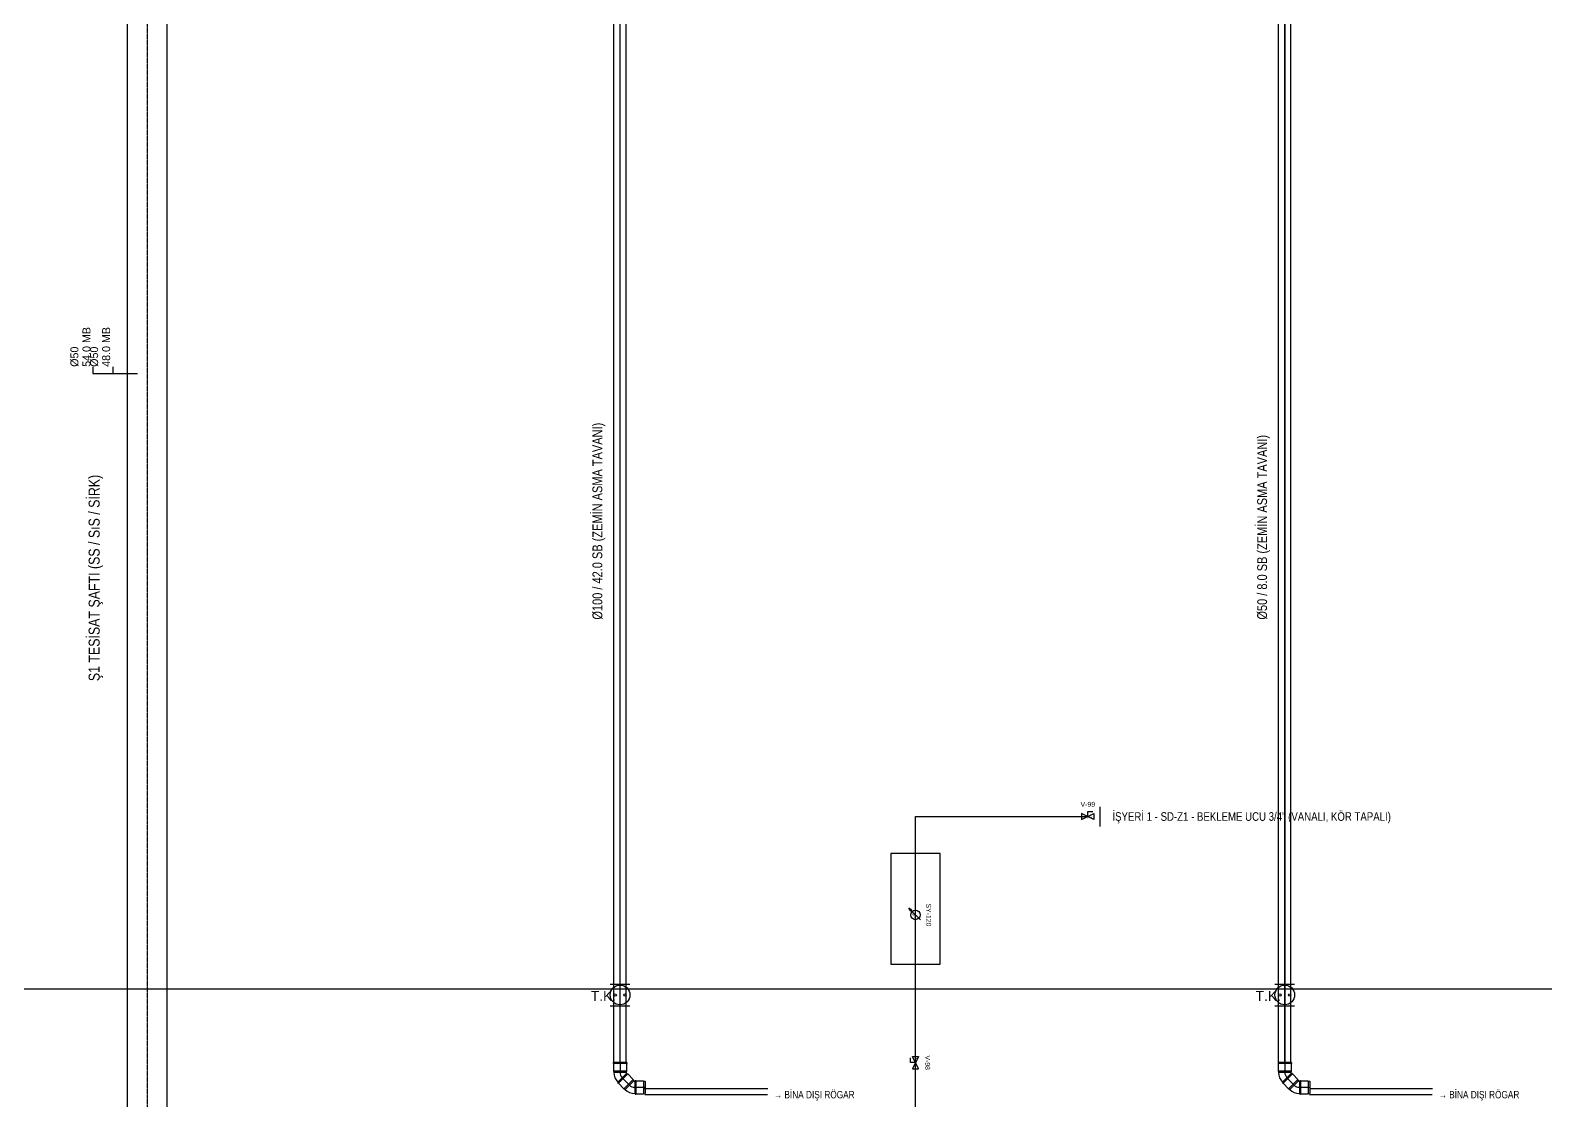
# Model space of a CAD drawing. Header units: centimetres. Extents: x 247996 to 314900, y -468471 to -440326.
# Drawn here: x 261881 to 263112, y -445941 to -445071 of the extents above; entities that cross this region are included whole.
import ezdxf
from ezdxf.enums import TextEntityAlignment as Align

# ---------------------------------------------------------------- set-up
doc = ezdxf.new("R2010")
doc.units = ezdxf.units.CM
doc.linetypes.add('0', pattern=[500, 500])
doc.linetypes.add('BASMA HATTI', pattern=[0.375, 0.25, -0.125])
for name, color, linetype in [('SCOTT-MTY-PISSU-BORU', 6, 'PIS'), ('SCOTT-MTY-PVC', 43, 'CONTINUOUS'), ('SCOTT-MTY-ROGAR', 5, 'CONTINUOUS'), ('SCOTT-MTY-SAYAC', 3, 'Continuous'), ('SCOTT-MTY-SEMA', 8, 'Continuous'), ('SCOTT-MTY-SIRKULASYON-BORU', 31, 'Continuous'), ('SCOTT-MTY-TES-SAFT', 8, 'Continuous'), ('SCOTT-MTY-TES-YAZI', 7, 'Continuous'), ('SCOTT-MTY-VANA', 1, 'Continuous'), ('SCOTT-MTY-YUK-BIRIMI', 7, 'CONTINUOUS')]:
    doc.layers.add(name, color=color, linetype=linetype)
for name, color, linetype, lineweight in [('SCOTT-MTY-PISSU-CAP', 211, 'CONTINUOUS', 30), ('SCOTT-MTY-SICAKSU-BORU', 1, 'BASMA HATTI', 30), ('SCOTT-MTY-SOGUKSU-BORU', 5, '0', 30), ('SCOTT-MTY-TEMIZSU-CAP', 101, 'CONTINUOUS', 30)]:
    doc.layers.add(name, color=color, linetype=linetype, lineweight=lineweight)
doc.styles.add('MH2_Mekanik-Master-L04$0$Standard', font='arial.ttf')
doc.styles.add('MTY_CAP', font='wturkce.SHX', dxfattribs={"width": 0.65})
doc.styles.add('MTYCAPLT', font='arial.ttf')
doc.styles.add('ROTAS', font='arial.ttf')
doc.linetypes.add('PIS', pattern='A,2.5,-0.09,[")",Standard,S=0.1,R=0,X=0,Y=-0.05],-0.035', length=2.625)
doc.linetypes.add('PİS SU', pattern='A,6,-0.4,[")",MH2_Mekanik-Master-L04$0$Standard,S=1,R=0,X=-0.1,Y=-0.375],-0.2', length=6.6)

# ---------------------------------------------------------------- blocks, each defined once
blk = doc.blocks.new('MTY-TEMIZ SU CAP MB')
at = {"layer": 'SCOTT-MTY-TEMIZSU-CAP'}
for p, q in [((0.83, 3.1), (0, 3.1)), ((0, 3.1), (0, 0))]:
    blk.add_line(p, q, dxfattribs=at)
at = {"layer": 'SCOTT-MTY-TEMIZSU-CAP', "style": 'MTY_CAP', "width": 0.65}
for tag, p in [('SOCP', (0.83, 5.42)), ('SCCP', (0.83, 2.42))]:
    blk.add_attdef(tag, text='', height=1, dxfattribs=at).set_placement(p, align=Align.MIDDLE_LEFT)
at = {"layer": 'SCOTT-MTY-YUK-BIRIMI', "color": 101, "style": 'MTY_CAP', "width": 0.65}
for tag, p in [('SO', (0.83, 3.92)), ('SC', (0.83, 0.92))]:
    blk.add_attdef(tag, text='', height=1, dxfattribs=at).set_placement(p, align=Align.MIDDLE_LEFT)
blk = doc.blocks.new('MTY-TEMIZLEME KAPAGI KOLON')
at = {"layer": 'SCOTT-MTY-VANA', "color": 1, "ltscale": 75}
for p, q in [((-10, 11), (10, 11)), ((-10, -11), (10, -11))]:
    blk.add_line(p, q, dxfattribs=at)
for centre, radius in [((0, 0), 10), ((-5, 0), 1.25), ((5, 0), 1.25)]:
    blk.add_circle(centre, radius, dxfattribs=at)
at = {"layer": 'SCOTT-MTY-VANA', "color": 1, "ltscale": 75, "style": 'MTYCAPLT'}
blk.add_attdef('TK', (-29.6, -6), '', height=10, dxfattribs=at)
blk = doc.blocks.new('PVC DIRSEK')
at = {"layer": 'SCOTT-MTY-PISSU-BORU', "linetype": 'PİS SU', "ltscale": 5}
for p, q in [((0, 0), (0, -8)), ((2, -12.6), (7.6, -18.2)), ((11.9, -20), (20.3, -20))]:
    blk.add_line(p, q, dxfattribs=at)
for centre, start, end in [((6, -8), 180, 225), ((11.9, -14), 225, 270)]:
    blk.add_arc(centre, 6, start, end, dxfattribs=at)
at = {"layer": 'SCOTT-MTY-PVC', "color": 43}
for p, q in [((-5.5, 0), (-5.5, -0.6)), ((5.5, 0), (-5.5, 0)), ((5.5, -0.6), (-5.5, -0.6)), ((-5.3, -0.6), (-5.3, -6.9)), ((5.3, -6.9), (-5.3, -6.9)), ((-5.3, -6.9), (-5, -8)), ((5, -8), (-5, -8)), ((5.3, -8.7), (-1.8, -15.8)), ((5.6, -9), (-1.6, -16.1)), ((6.3, -9.1), (-1.3, -16.7)), ((6.2, -9.2), (-1.3, -16.7)), ((5.3, -6.9), (5, -8)), ((5.3, -0.6), (5.3, -6.9)), ((5.3, -8.7), (5.6, -9)), ((5.5, 0), (5.5, -0.6)), ((5.9, -8.7), (5.5, -9)), ((5.9, -8.7), (5.6, -9)), ((5.9, -8.7), (6.3, -9.1)), ((5.9, -8.7), (6.3, -9.1)), ((6.3, -9.1), (6.2, -9.2)), ((6.2, -9.2), (10.6, -13.7)), ((-1.5, -16.1), (-1.9, -16.5)), ((-1.6, -16.1), (-1.9, -16.5)), ((-1.9, -16.5), (-1.5, -16.9)), ((-1.9, -16.5), (-1.5, -16.9)), ((-1.8, -15.8), (-1.5, -16.1)), ((-1.3, -16.7), (-1.5, -16.9)), ((-1.3, -16.7), (-1.5, -16.9)), ((-1.3, -16.7), (3.1, -21.2)), ((10.6, -13.7), (3.1, -21.2)), ((3.1, -21.2), (4.1, -21.7)), ((11.2, -14.7), (4.1, -21.7)), ((10.6, -13.7), (11.2, -14.7)), ((11.9, -15), (11.9, -25)), ((11.9, -15), (12.3, -15)), ((12.3, -14.5), (12.3, -15)), ((12.3, -14.5), (12.9, -14.5)), ((12.3, -15), (12.3, -25)), ((12.9, -14.5), (12.9, -14.7)), ((12.9, -14.7), (12.9, -25.3)), ((12.9, -14.7), (19.1, -14.7)), ((19.1, -14.7), (20.3, -15.1)), ((19.1, -14.7), (19.1, -25.3)), ((20.3, -15.1), (20.3, -25)), ((11.9, -25), (12.3, -25)), ((12.3, -25), (12.3, -25.5)), ((12.3, -25.5), (12.9, -25.5)), ((12.9, -25.3), (19.1, -25.3)), ((12.9, -25.3), (12.9, -25.5)), ((19.1, -25.3), (20.3, -25))]:
    blk.add_line(p, q, dxfattribs=at)
for centre, radius, start, end in [((6, -8), 11, 180, 225), ((6, -8), 1, 180, 225), ((11.9, -14), 11, 225, 270), ((11.9, -14), 1, 225, 270)]:
    blk.add_arc(centre, radius, start, end, dxfattribs=at)
blk = doc.blocks.new('MTY-KURESEL VANA')
at = {"layer": 'SCOTT-MTY-VANA'}
for p, q in [((0, 0), (0, 8)), ((0, 8), (8, 8))]:
    blk.add_line(p, q, dxfattribs=at)
blk.add_lwpolyline([(-10, 5), (-10, -5), (10, 5), (10, -5), (-10, 5)], dxfattribs=at)
blk.add_attdef('CAP', (-1.1, -2.7), '', height=2.5, dxfattribs=at)
blk = doc.blocks.new('MTY-SU SAYACI')
at = {"layer": 'SCOTT-MTY-VANA'}
blk.add_hatch(color=256, dxfattribs=at).paths.add_polyline_path([(9.8, 9.8), (5.6, 7), (7, 5.6)])
for p, q in [((-7.3, -7.3), (6.3, 6.3)), ((5.6, 7), (9.8, 9.8)), ((7, 5.6), (5.6, 7)), ((7, 5.6), (9.8, 9.8))]:
    blk.add_line(p, q, dxfattribs=at)
blk.add_circle((0, 0), 7, dxfattribs=at)
blk.add_attdef('CAP', (-2.3, -1.2), '', height=2.5, rotation=45, dxfattribs=at)

msp = doc.modelspace()

# ---------------------------------------------------------------- linework, layer by layer
at = {"layer": 'SCOTT-MTY-PISSU-BORU', "const_width": 1.2}
for points in [[(262360, -445910), (262360, -441990)], [(262900, -445910), (262900, -441990)], [(262380, -445936), (262480, -445936)], [(262920, -445936), (263020, -445936)]]:
    msp.add_lwpolyline(points, dxfattribs=at)
at = {"layer": 'SCOTT-MTY-PVC'}
for p, q in [((262355, -445910), (262355, -441990)), ((262365, -445910), (262365, -441990)), ((262895, -445910), (262895, -441990)), ((262905, -445910), (262905, -441990)), ((262380, -445931), (262480, -445931)), ((262920, -445931), (263020, -445931))]:
    msp.add_line(p, q, dxfattribs=at)
at = {"layer": 'SCOTT-MTY-SAYAC'}
msp.add_lwpolyline([(262580, -445830), (262620, -445830), (262620, -445740), (262580, -445740)], close=True, dxfattribs=at)
at = {"layer": 'SCOTT-MTY-SEMA'}
msp.add_lwpolyline([(258900, -445850), (276550, -445850)], dxfattribs=at)
at = {"layer": 'SCOTT-MTY-SICAKSU-BORU'}
msp.add_lwpolyline([(261976, -446110), (261976, -443040.4)], dxfattribs=at)
at = {"layer": 'SCOTT-MTY-SIRKULASYON-BORU'}
msp.add_lwpolyline([(261992, -446080), (261992, -443030.8)], dxfattribs=at)
at = {"layer": 'SCOTT-MTY-SOGUKSU-BORU'}
msp.add_line((262750, -445718), (262750, -445702), dxfattribs=at)
for points in [[(261960, -446140), (261960, -443050)], [(262600, -446140), (262600, -445710), (262740, -445710)]]:
    msp.add_lwpolyline(points, dxfattribs=at)

# ---------------------------------------------------------------- block references
at = {"layer": 'SCOTT-MTY-PISSU-CAP'}
ref = msp.add_blockref('MTY-TEMIZLEME KAPAGI KOLON', (262360, -445855), dxfattribs=dict(at, xscale=0.8, yscale=0.8))
ref.add_attrib('TK', 'T.K.', (262336.3, -445859.8), dxfattribs={"height": 8, "style": 'MTYCAPLT'})
ref = msp.add_blockref('MTY-TEMIZLEME KAPAGI KOLON', (262900, -445855), dxfattribs=dict(at, xscale=0.8, yscale=0.8))
ref.add_attrib('TK', 'T.K.', (262876.3, -445859.8), dxfattribs={"height": 8, "style": 'MTYCAPLT'})
at = {"layer": 'SCOTT-MTY-PVC'}
for p in [(262360, -445910), (262900, -445910)]:
    msp.add_blockref('PVC DIRSEK', p, dxfattribs=at)
at = {"layer": 'SCOTT-MTY-SAYAC'}
ref = msp.add_blockref('MTY-SU SAYACI', (262600, -445790), dxfattribs=dict(at, xscale=0.55, yscale=0.55, rotation=90))
ref.add_attrib('CAP', 'DN20', (262600.6, -445791.3), dxfattribs={"height": 1.38, "rotation": 135})
at = {"layer": 'SCOTT-MTY-TEMIZSU-CAP'}
ref = msp.add_blockref('MTY-TEMIZ SU CAP MB', (261952, -445350), dxfattribs=dict(at, xscale=6.5, yscale=6.5, rotation=90))
ref.add_attrib('SO', '54.0 MB', (261929.8, -445344.6), dxfattribs={"height": 6.5, "rotation": 90, "style": 'MTY_CAP'})
ref.add_attrib('SOCP', 'Ø50', (261920, -445344.6), dxfattribs={"height": 6.5, "rotation": 90, "style": 'MTY_CAP'})
ref = msp.add_blockref('MTY-TEMIZ SU CAP MB', (261968, -445350), dxfattribs=dict(at, xscale=6.5, yscale=6.5, rotation=90))
ref.add_attrib('SO', '48.0 MB', (261945.8, -445344.6), dxfattribs={"height": 6.5, "rotation": 90, "style": 'MTY_CAP'})
ref.add_attrib('SOCP', 'Ø50', (261936, -445344.6), dxfattribs={"height": 6.5, "rotation": 90, "style": 'MTY_CAP'})
at = {"layer": 'SCOTT-MTY-VANA', "xscale": 0.5, "yscale": 0.5}
msp.add_blockref('MTY-KURESEL VANA', (262740, -445710), dxfattribs=at).add_auto_attribs({'CAP': 'DN20'})
at = {"layer": 'SCOTT-MTY-VANA', "xscale": 0.5, "yscale": 0.5, "rotation": 90}
msp.add_blockref('MTY-KURESEL VANA', (262600, -445910), dxfattribs=at).add_auto_attribs({'CAP': 'DN20'})

# ---------------------------------------------------------------- texts
at = {"layer": 'SCOTT-MTY-PISSU-CAP', "style": 'ROTAS', "width": 0.8}
for s, p in [('Ø100 / 42.0 SB (ZEMİN ASMA TAVANI)', (262348, -445550)), ('Ø50 / 8.0 SB (ZEMİN ASMA TAVANI)', (262888, -445550))]:
    msp.add_text(s, height=8, rotation=90, dxfattribs=at).set_placement(p, align=Align.BOTTOM_LEFT)
at = {"layer": 'SCOTT-MTY-ROGAR', "style": 'ROTAS', "width": 0.8}
for p in [(262485, -445936), (263025, -445936)]:
    msp.add_text('→ BİNA DIŞI RÖGAR', height=6, dxfattribs=at).set_placement(p, align=Align.MIDDLE_LEFT)
at = {"layer": 'SCOTT-MTY-TES-SAFT', "style": 'ROTAS', "width": 0.8}
msp.add_text('Ş1 TESİSAT ŞAFTI (SS / SıS / SİRK)', height=9, rotation=90, dxfattribs=at).set_placement((261940, -445600), align=Align.BOTTOM_LEFT)
at = {"layer": 'SCOTT-MTY-TES-YAZI', "style": 'ROTAS', "width": 0.8}
msp.add_text('İŞYERİ 1 - SD-Z1 - BEKLEME UCU 3/4" (VANALI, KÖR TAPALI)', height=7, dxfattribs=at).set_placement((262760, -445710), align=Align.MIDDLE_LEFT)
at = {"layer": 'SCOTT-MTY-VANA', "style": 'ROTAS', "width": 0.8}
msp.add_text('V-99', height=4, dxfattribs=at).set_placement((262740, -445700.1), align=Align.MIDDLE_CENTER)
for s, p in [('SY-120', (262610.7, -445790)), ('V-98', (262609.9, -445910))]:
    msp.add_text(s, height=4, rotation=-90, dxfattribs=at).set_placement(p, align=Align.MIDDLE_CENTER)

doc.saveas('drawing.dxf')
